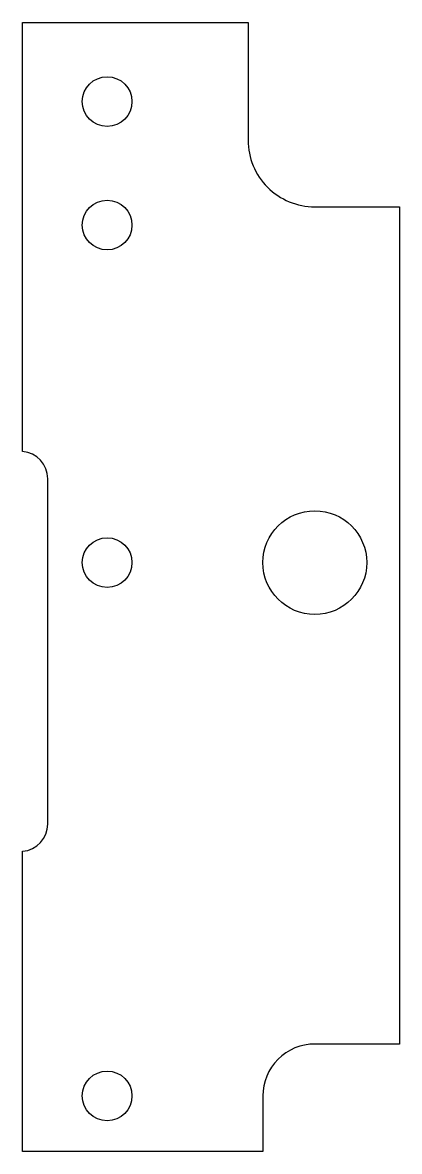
# Model space of a CAD drawing. Header units: millimetres. Extents: x -39 to 12, y -158 to -5.
import ezdxf

# ---------------------------------------------------------------- set-up
doc = ezdxf.new("R2010")
doc.units = ezdxf.units.MM
doc.layers.get('0').update_dxf_attribs({"linetype": 'CONTINUOUS'})

msp = doc.modelspace()

# ---------------------------------------------------------------- linework, layer by layer
for points in [[(-38.68, -117.13, 0.390634), (-35.28, -113.45), (-35.28, -66.85, 0.390634), (-38.68, -63.16), (-38.68, -5.25), (-8.28, -5.25), (-8.28, -21.12, 0.414214), (0.72, -30.12), (12.12, -30.12), (12.12, -143.15), (0.72, -143.15, 0.414214), (-6.28, -150.15), (-6.28, -157.65), (-38.68, -157.65)], [(-35.28, -66.85, 0.390634), (-38.68, -63.16), (-38.68, -5.25), (-8.28, -5.25), (-8.28, -21.12, 0.414214), (0.72, -30.12), (12.12, -30.12), (12.12, -143.15), (0.72, -143.15, 0.414214), (-6.28, -150.15), (-6.28, -157.65), (-38.68, -157.65), (-38.68, -117.13, 0.390634), (-35.28, -113.45)]]:
    msp.add_lwpolyline(points, format="xyb", close=True)
for centre, radius in [((-27.28, -15.91), 3.35), ((-27.28, -15.91), 3.35), ((-27.28, -32.58), 3.35), ((-27.28, -32.58), 3.35), ((0.72, -78.15), 7), ((0.72, -78.15), 7), ((-27.28, -78.15), 3.35), ((-27.28, -78.15), 3.35), ((-27.28, -150.15), 3.35), ((-27.28, -150.15), 3.35)]:
    msp.add_circle(centre, radius)

doc.saveas('drawing.dxf')
